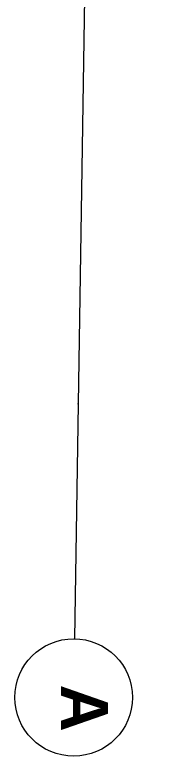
# Model space of a CAD drawing. Header units: metres. Extents: x -19025 to 34897, y -14024 to 26069.
# Drawn here: x -13516 to -12911, y -10341 to -7185 of the extents above; entities that cross this region are included whole.
import ezdxf
from ezdxf.enums import TextEntityAlignment as Align

# ---------------------------------------------------------------- set-up
doc = ezdxf.new("R2010")
doc.units = ezdxf.units.M
doc.header["$MEASUREMENT"] = 0
doc.layers.add('11__100 Achsraster', color=7, linetype='Continuous')
doc.styles.add('ERSTELLTER_STIL_4', font='arialbd.ttf')
doc.linetypes.add('Grenze Bezirk', pattern='A,0,[2,22HAUS116_412 STG1 _ 2.DG_IndexB_2026-08-161.Shx,S=0.001587,R=0,X=0,Y=0],-0.25,0', length=0.25)

# ---------------------------------------------------------------- blocks, each defined once
blk = doc.blocks.new('Standard-Rastermarker_14')
at = {"layer": '11__100 Achsraster', "color": 8, "linetype": 'Grenze Bezirk', "lineweight": 5}
for p, q in [((1, 0), (22.8752, 0)), ((22.8752, 0), (23.8752, 0))]:
    blk.add_line(p, q, dxfattribs=at)
at = {"layer": '11__100 Achsraster', "color": 8, "linetype": 'Continuous', "lineweight": 5}
blk.add_circle((24.1252, 0), 0.25, dxfattribs=at)
at = {"layer": '11__100 Achsraster', "color": 8, "linetype": 'Grenze Bezirk', "lineweight": 5}
blk.add_point((22.8752, 0), dxfattribs=at)
blk.add_point((22.8752, 0), dxfattribs=at)
at = {"layer": '11__100 Achsraster', "color": 8, "lineweight": 5, "style": 'ERSTELLTER_STIL_4'}
blk.add_attdef('AC_MarkerText_1', text='', height=0.2, rotation=0.8788, dxfattribs=at).set_placement((24.123, 0.1), align=Align.TOP_CENTER)

msp = doc.modelspace()

# ---------------------------------------------------------------- block references
at = {"layer": '11__100 Achsraster', "color": 7, "linetype": 'Continuous', "lineweight": 18}
ref = msp.add_blockref('Standard-Rastermarker_14', (-12895.958, 14031.111), dxfattribs=dict(at, xscale=999.9999999999995, yscale=999.9999999999995, zscale=999.9999999999995, rotation=269.1211930973006))
ref.add_attrib('AC_MarkerText_1', 'A', dxfattribs={"color": 8, "lineweight": 5, "height": 200, "rotation": 270, "style": 'ERSTELLTER_STIL_4'}).set_placement((-13120.263, -10136.976), align=Align.TOP_CENTER)

doc.saveas('drawing.dxf')
